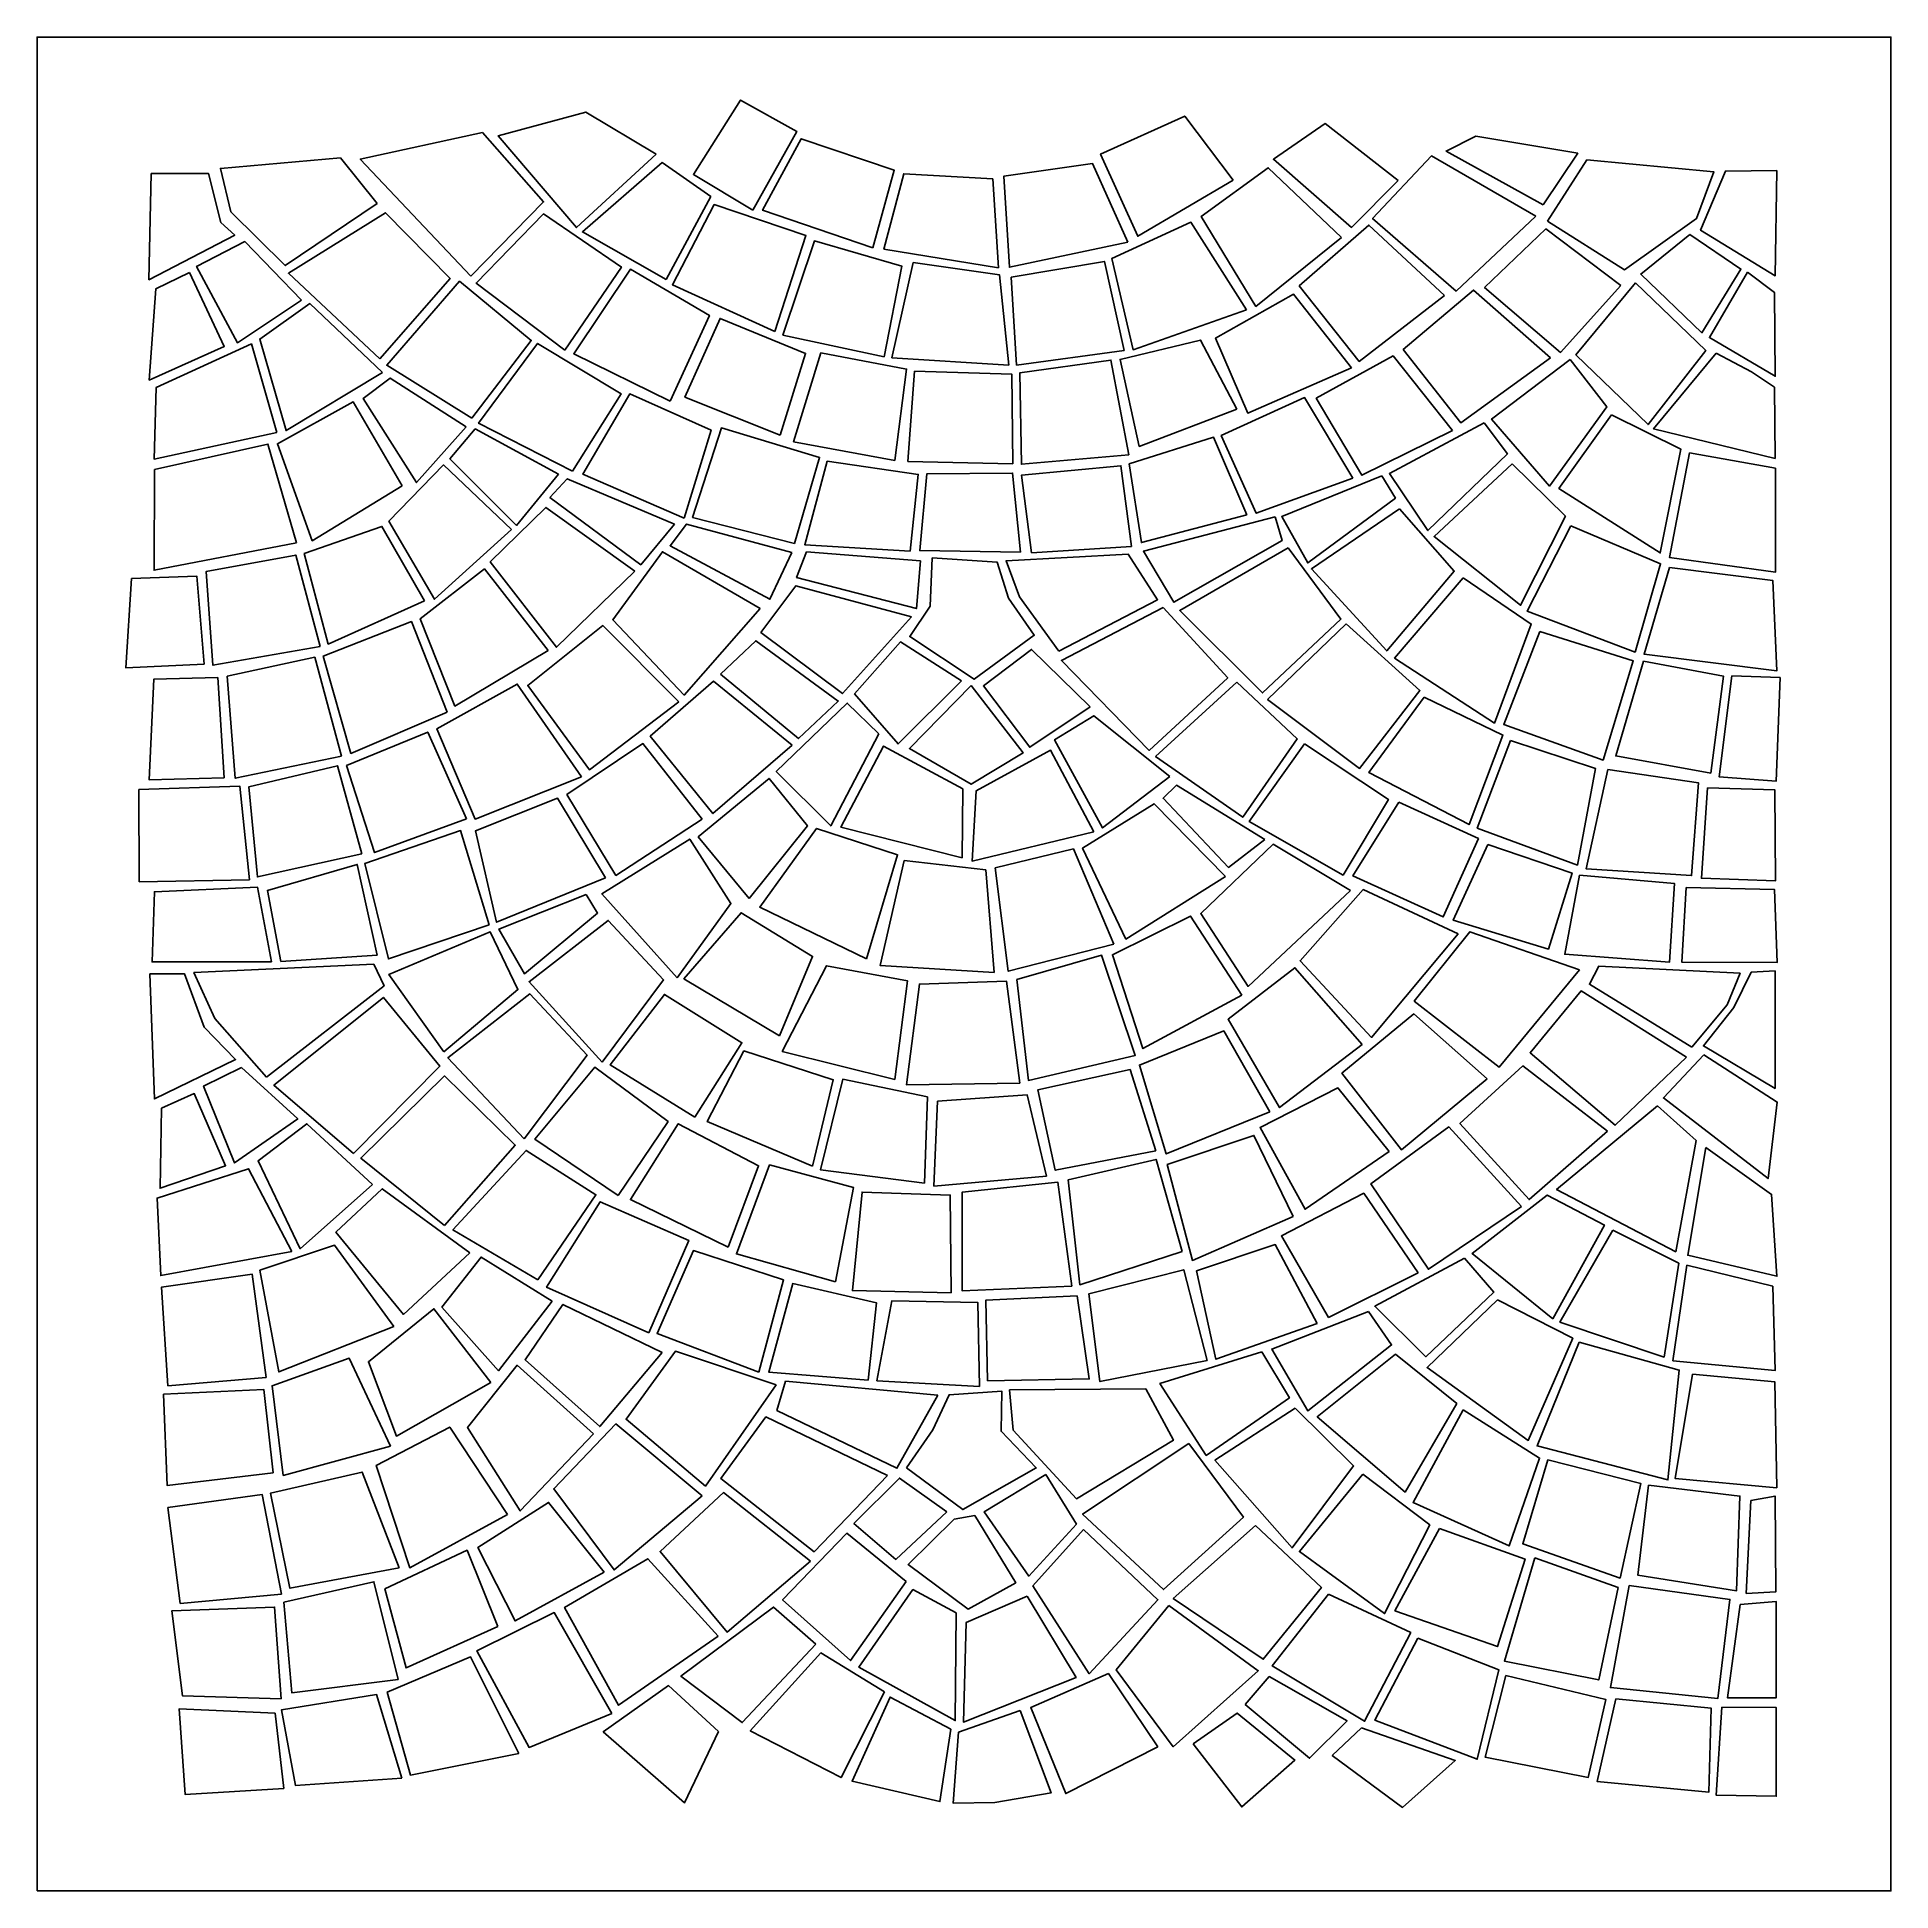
# Model space of a CAD drawing. Header units: metres. Extents: x 1 to 920, y 0 to 620.
# Drawn here: x 580 to 920, y 280 to 620 of the extents above; entities outside this region: 1.
import ezdxf

# ---------------------------------------------------------------- set-up
doc = ezdxf.new("R2010")
doc.units = ezdxf.units.M

msp = doc.modelspace()

# ---------------------------------------------------------------- linework, layer by layer
at = {"color": 8}
msp.add_lwpolyline([(580, 280), (920, 280), (920, 620), (580, 620), (580, 280)], dxfattribs=at)
at = {"color": 0}
for points in [[(693.52, 598.54), (678.91, 585.05), (664.57, 601.89), (680.62, 606.23)], [(711.3, 588.23), (719.37, 602.66), (709.04, 608.44), (700.37, 594.82)], [(799.36, 593.78), (790.48, 605.52), (775.05, 598.54), (781.86, 583.48)], [(659.55, 576.16), (672.88, 589.77), (661.68, 602.48), (639.28, 597.61)], [(829.63, 593.67), (816.21, 604.14), (806.75, 597.58), (821.05, 585.09)], [(856.25, 589.24), (838.43, 599.09), (843.88, 601.82), (862.55, 598.68)], [(733.31, 581.36), (737.2, 595.59), (720.15, 601.36), (713.06, 588.23)], [(600.93, 595), (600.51, 575.5), (616.24, 583.68), (613.72, 585.99), (611.42, 595)], [(642.39, 589.47), (625.53, 578.09), (615.54, 587.97), (613.61, 595.92), (635.62, 597.85)], [(695.35, 575.54), (703.54, 590.75), (694.63, 596.99), (680.03, 584.28)], [(780.03, 582.4), (773.57, 596.79), (757.33, 594.51), (758.34, 577.79)], [(819.23, 583.26), (805.8, 596.04), (793.48, 587.09), (803.55, 570.59)], [(854.88, 587.18), (835.76, 598.19), (824.92, 586.7), (840.28, 573.42)], [(857.02, 586.22), (864.23, 597.46), (887.55, 595.28), (884.36, 586.72), (871.11, 577.33)], [(899.05, 595.56), (889.66, 595.43), (885.1, 584.56), (898.79, 576.23)], [(756.3, 577.68), (755.26, 593.98), (738.94, 594.92), (735.32, 581.09)], [(715.28, 565.99), (721, 583.63), (704.19, 589.29), (696.52, 574.58)], [(642.85, 560.98), (655.74, 575.75), (643.89, 587.78), (626.1, 576.69)], [(676.81, 562.56), (687.18, 577.81), (672.87, 587.58), (660.53, 574.88)], [(801.83, 569.95), (791.63, 586.05), (777.1, 579.37), (781, 562.65)], [(838.1, 572.58), (824.27, 585.52), (811.5, 574.35), (822.5, 560.5)], [(870.48, 574.43), (856.72, 584.83), (845.48, 574.09), (859.41, 562.18)], [(628.5, 571.74), (618.09, 582.48), (609.26, 577.95), (616.73, 563.95)], [(735.36, 561.37), (738.59, 578), (722.58, 582.6), (716.8, 565.35)], [(883.11, 583.77), (874.12, 576.52), (885.33, 565.78), (892.48, 577.46)], [(758.24, 559.85), (756.52, 576.39), (740.68, 578.65), (736.79, 561.18)], [(779.39, 562.54), (775.74, 578.86), (758.67, 575.96), (759.63, 559.85)], [(607.97, 576.83), (601.79, 573.83), (600.58, 557.08), (614.33, 563.26)], [(659.73, 550.12), (670.63, 564.37), (657.49, 575.23), (644.13, 559.81)], [(696.1, 553.2), (703.32, 568.94), (688.86, 577.44), (678.44, 561.93)], [(873.14, 574.95), (862.23, 561.72), (875.46, 548.92), (886.05, 562.49)], [(893.72, 576.91), (898.63, 573.16), (898.8, 557.81), (886.71, 564.89)], [(821.05, 559.32), (810.42, 572.85), (796.14, 564.79), (802.05, 551.05)], [(857.56, 561.18), (843.47, 573.59), (830.55, 562.69), (841.12, 549.26)], [(643.36, 558.49), (630.05, 571.11), (620.85, 564.61), (625.67, 547.83)], [(716.3, 546.96), (720.96, 561.97), (705.26, 568.39), (698.83, 553.97)], [(800.05, 551.76), (793.4, 564.43), (778.64, 560.89), (782.15, 544.94)], [(623.95, 547.49), (619.31, 563.73), (601.83, 555.73), (601.45, 542.6)], [(678.22, 540.36), (687.1, 554.58), (671.78, 563.81), (660.97, 549.16)], [(737.31, 542.33), (739.46, 559.11), (723.75, 562.06), (718.76, 545.79)], [(839.58, 547.84), (828.71, 561.53), (814.59, 553.75), (822.94, 539.65)], [(887.95, 562.01), (876.48, 548.13), (898.74, 542.74), (898.65, 555.79), (894.45, 558.58)], [(758.96, 541.72), (758.78, 558.17), (740.93, 558.71), (739.7, 542.17)], [(780.26, 543.41), (776.95, 560.76), (760.26, 558.44), (760.53, 541.66)], [(861.19, 560.86), (846.76, 549.95), (857.39, 537.65), (867.89, 552.18)], [(658.7, 548.54), (644.75, 557.47), (639.8, 553.69), (649.58, 538.28)], [(698.69, 531.79), (703.61, 547.91), (688.71, 554.54), (680.11, 539.82)], [(646.93, 537.71), (637.99, 553.09), (624.09, 545.42), (630.48, 527.63)], [(821.33, 539.11), (812.47, 553.88), (797.17, 546.9), (803.61, 532.67)], [(675.6, 539.81), (660.35, 548.13), (655.73, 542.63), (667.91, 530.43)], [(718.9, 527.1), (723.5, 542.9), (705.5, 548.33), (700.21, 531.91)], [(845.39, 549.27), (828.01, 539.93), (835.09, 529.48), (849.66, 543.57)], [(868.75, 550.72), (859.12, 537.23), (877.68, 525.38), (881.47, 544.42)], [(627.6, 527.23), (622.33, 545.35), (601.56, 540.69), (601.47, 522.22)], [(801.87, 532.4), (795.78, 546.6), (780.31, 541.71), (782.54, 527.3)], [(667.03, 529.66), (654.55, 541.54), (644.53, 531.2), (652.9, 516.91)], [(740.13, 525.69), (741.6, 539.78), (724.91, 542.22), (720.8, 526.9)], [(780.74, 526.59), (778.78, 541.39), (760.53, 539.65), (762.41, 525.42)], [(850.55, 541.72), (836.22, 528.4), (852.09, 515.8), (860.31, 532.16)], [(883.06, 543.76), (879.37, 524.58), (898.83, 521.86), (898.83, 540.93)], [(696.93, 530.67), (677.25, 538.99), (674.06, 535.56), (690.7, 523.22)], [(760.39, 525.56), (758.92, 540.05), (743.21, 539.92), (741.87, 525.83)], [(826.63, 539.52), (808.29, 532.09), (813.03, 523.57), (829.11, 535.46)], [(689.63, 522.03), (673.31, 533.74), (663.1, 523.75), (675.24, 508.08)], [(718.41, 525.5), (699.08, 530.69), (696.1, 526.7), (714.39, 516.91)], [(807.08, 532.04), (782.92, 525.71), (788.51, 516.36), (808.37, 527.69)], [(829.86, 533.47), (813.72, 522.47), (827.53, 507.42), (839.9, 522.06)], [(651.07, 516.58), (643.23, 530.25), (629.01, 525.31), (633.41, 508.68)], [(861.3, 530.38), (853.3, 514.7), (873.09, 507.21), (877.74, 523.42)], [(631.94, 508.21), (627.43, 525), (611.02, 521.99), (612.25, 504.79)], [(712.64, 515.17), (694.69, 525.61), (685.59, 513.13), (698.68, 499.33)], [(742.01, 523.95), (721.14, 525.58), (719.3, 520.89), (741.28, 515.18)], [(744.16, 524.48), (756.1, 523.68), (758.16, 517.09), (762.89, 510.3), (751.89, 502.23), (740.04, 510.04), (743.82, 515.63)], [(767.39, 507.35), (760.17, 517.31), (757.71, 523.95), (780.12, 525.15), (785.51, 516.8)], [(809.44, 526.35), (789.58, 514.86), (804.72, 499.72), (819.12, 513.27)], [(610.64, 504.98), (596.3, 504.29), (597.33, 520.7), (609.27, 521.13)], [(673.73, 507.5), (662.03, 522.46), (650.26, 513.33), (656.64, 497.3)], [(841.54, 520.8), (828.97, 506.12), (847.27, 494.18), (854.03, 512.33)], [(879.41, 522.74), (874.74, 506.8), (899.05, 503.75), (898.36, 520.33)], [(740.36, 513.68), (719.13, 519.38), (712.75, 510.82), (727.69, 499.58)], [(786.51, 515.38), (767.87, 505.67), (783.93, 489.18), (798.36, 502.5)], [(655.21, 496.16), (648.66, 512.8), (632.5, 506.48), (637.57, 488.61)], [(697.7, 498.08), (683.74, 512.08), (669.99, 501.08), (681.29, 485.62)], [(820.07, 512.39), (805.69, 498.54), (822.54, 485.87), (833.62, 500.14)], [(855.6, 511.01), (848.99, 493.92), (867.2, 487.39), (872.73, 505.59)], [(705.36, 503.16), (719.64, 491.34), (726.94, 498.22), (711.8, 509.28)], [(749.52, 501.95), (737.92, 490.36), (729.93, 499.55), (738.35, 509.08)], [(773.14, 497.14), (762.4, 507.71), (753.55, 501.01), (762.06, 489.76)], [(635.85, 488.1), (630.92, 506.26), (614.88, 502.77), (616.35, 484.06)], [(874.6, 505.56), (869.53, 488.15), (886.95, 485.01), (889.27, 502.79)], [(613.13, 502.57), (614.29, 484.15), (600.57, 483.77), (601.43, 502.24)], [(679.83, 484.34), (668.06, 501.34), (653.29, 493.1), (660.34, 476.58)], [(718.46, 490.16), (704.07, 501.87), (692.47, 491.77), (703.96, 477.6)], [(751.32, 501.09), (760.85, 488.72), (751.32, 482.97), (739.98, 489.5)], [(800.06, 501.7), (785.14, 488.07), (801.11, 476.91), (811.12, 491.29)], [(890.82, 502.88), (899.67, 502.53), (898.98, 483.55), (888.5, 484.32)], [(734.36, 492.21), (725.57, 475.33), (715.56, 485.32), (728.59, 497.85)], [(834.37, 498.93), (824.26, 485.12), (842.62, 475.56), (848.85, 491.99)], [(787.75, 484.38), (773.79, 495.52), (766.62, 491.12), (775.43, 474.97)], [(658.78, 476.61), (651.64, 492.54), (636.75, 486.38), (641.9, 470.44)], [(701.96, 476.57), (691.11, 490.42), (677.16, 481.08), (686.17, 466.26)], [(749.69, 469.47), (749.77, 482.11), (735.24, 489.97), (727.42, 475.09)], [(812.45, 490.38), (802.33, 476.14), (819.51, 466.31), (827.83, 480.17)], [(850.23, 490.97), (844.13, 474.92), (862.49, 468.15), (865.83, 485.83)], [(639.54, 470.18), (635.11, 486.35), (618.84, 482.5), (620.42, 465.98)], [(773.82, 474.22), (765.88, 489.2), (752.26, 481.77), (751.49, 468.88)], [(710.62, 462), (721.28, 475.33), (714.24, 484.05), (701.25, 473.31)], [(868.08, 485.66), (864.11, 467.44), (883.43, 466.22), (884.69, 483.23)], [(618.94, 465.43), (617.19, 482.6), (598.69, 482), (598.73, 465.09)], [(684.24, 465.83), (675.44, 480.44), (660.4, 474.42), (664.27, 457.67)], [(805.19, 472.84), (788.95, 482.77), (786.51, 480.4), (798.53, 467.7)], [(829.72, 479.7), (821.33, 466.16), (837.91, 458.63), (844.35, 472.99)], [(886.34, 482.3), (885.24, 465.74), (898.84, 465.26), (898.7, 481.95)], [(797.96, 466.07), (784.86, 479.39), (771.76, 471.26), (779.71, 454.58)], [(662.91, 457.19), (657.67, 474.46), (640.14, 468.44), (644.44, 450.92)], [(697.39, 447.49), (707.25, 461.11), (699.7, 472.92), (683.56, 462.84)], [(732.14, 450.94), (737.83, 470.05), (722.97, 474.86), (712.55, 460.43)], [(777.45, 453.62), (770.06, 471.1), (755.73, 467.62), (758.13, 448.68)], [(820.86, 463.49), (806.69, 471.97), (793.41, 459.28), (802.1, 445.9)], [(846.09, 471.92), (839.74, 458.01), (857.17, 452.73), (861.53, 466.68)], [(642.37, 451.63), (638.71, 468.25), (622.23, 463.49), (624.71, 450.46)], [(755.55, 448.46), (754, 467.25), (739.04, 468.97), (734.61, 449.75)], [(862.88, 466.3), (860.19, 451.79), (879.38, 450.31), (880.33, 464.74)], [(622.99, 450.38), (620.42, 464.12), (601.52, 463.26), (601.09, 450.38)], [(680.7, 462.72), (682.8, 459.33), (669.39, 448.2), (664.7, 456.39)], [(840.62, 455.55), (823.21, 463.66), (811.65, 450.61), (824.75, 436.54)], [(882.47, 464), (881.66, 450.31), (899.11, 450.27), (898.63, 463.67)], [(716.17, 436.82), (722.22, 451.38), (709.11, 459.4), (698.62, 447.3)], [(654.61, 433.91), (668.19, 445.31), (663.08, 455.9), (644.53, 448.09)], [(683.65, 431.98), (694.9, 447.09), (684.76, 458), (670.25, 446.75)], [(800.97, 444.28), (791.57, 458.79), (777.21, 451.69), (782.82, 434.5)], [(862.91, 448.95), (842.75, 455.9), (832.58, 443.2), (848.15, 431.07)], [(622.08, 429.27), (612.63, 440.01), (608.77, 448.43), (641.75, 449.97), (643.64, 446.02)], [(737.3, 428.81), (739.63, 446.94), (724.8, 449.67), (716.68, 433.97)], [(759.66, 447.18), (775.23, 451.61), (781.4, 433.22), (761.81, 428.66)], [(823.03, 435.25), (810.68, 449.32), (798.44, 439.87), (807.89, 423.66)], [(883.49, 434.73), (889.94, 442.52), (892.35, 448.29), (866.45, 449.63), (864.7, 446.28)], [(600.71, 448.22), (607.02, 448.22), (610.64, 438.42), (616.41, 432.51), (601.51, 425.27)], [(760.27, 428.17), (757.8, 446.83), (741.81, 446.32), (739.44, 427.85)], [(898.75, 448.77), (894.37, 448.48), (891.19, 442.04), (885.61, 434.99), (898.75, 427.19)], [(638.01, 415.26), (653.88, 431.29), (643.51, 443.88), (623.44, 427.77)], [(669.36, 417.91), (680.88, 433.29), (670.38, 444.51), (655.36, 432.82)], [(700.61, 421.89), (709.26, 435.55), (695.06, 444.42), (685.13, 431.5)], [(882.51, 432.91), (863.18, 445.05), (853.82, 433.72), (869.41, 420.44)], [(845.98, 428.92), (832.48, 440.84), (819.32, 429.95), (830.22, 415.93)], [(806.07, 422.86), (797.63, 437.74), (782.16, 431.47), (787.09, 415.16)], [(722.24, 412.94), (726.01, 428.76), (709.64, 434.06), (702.91, 421.11)], [(885.67, 433.37), (899.16, 424.69), (897.47, 410.65), (878.29, 425.45)], [(617.52, 431.04), (627.82, 421.59), (616.23, 413.53), (610.54, 427.6)], [(654.74, 402.04), (667.69, 416.79), (654.7, 429.48), (639.35, 414.41)], [(686.56, 407.56), (695.72, 421.09), (682.31, 431.09), (671.32, 417.86)], [(742.76, 409.8), (743.28, 425.63), (727.76, 428.86), (723.66, 412.28)], [(785.16, 415.72), (780.46, 430.64), (763.53, 426.9), (766.73, 412.17)], [(868.02, 419.36), (852.5, 431.3), (840.95, 420.72), (853.63, 406.8)], [(602.81, 423.57), (602.56, 408.88), (614.58, 413), (608.83, 426.23)], [(765.11, 411.1), (761.56, 426.02), (745.14, 424.84), (744.49, 409.27)], [(827.97, 415.61), (818.59, 427.27), (804.31, 420.04), (812.57, 405.01)], [(877.22, 424.01), (858.68, 408.62), (880.55, 397.23), (884.26, 417.63)], [(641.52, 409.58), (629.49, 420.7), (620.53, 413.92), (628.27, 397.77)], [(706.72, 398.07), (712.33, 413), (697.59, 420.7), (688.81, 406.8)], [(810.37, 403.7), (803.18, 418.55), (787.27, 413.22), (791.9, 395.65)], [(852.23, 405.51), (838.92, 420.11), (824.64, 409.7), (835.16, 394.02)], [(671.86, 392.08), (682.48, 407.69), (669.69, 415.8), (656.26, 401.22)], [(886.08, 416.34), (882.73, 396.59), (899.08, 392.72), (898.11, 407.75)], [(626.71, 397.27), (618.79, 412.44), (602.01, 407.07), (602.68, 392.84)], [(726.46, 391.71), (729.73, 409.02), (714.35, 413.14), (708.26, 396.82)], [(789.99, 397.26), (785.24, 414.17), (769.1, 410.39), (771.22, 391.18)], [(659.37, 397), (643.3, 408.77), (634.82, 400.8), (647.21, 385.73)], [(747.63, 389.71), (747.48, 407.62), (731.31, 408.17), (729.55, 390.1)], [(769.76, 390.9), (767.21, 409.96), (749.68, 408.16), (749.68, 390.03)], [(692.17, 382.33), (699.52, 399.31), (683.3, 406.39), (673.44, 390.71)], [(833.32, 393.37), (823.3, 407.97), (808.23, 400.12), (816.86, 385.18)], [(857.97, 384.93), (843.19, 396.89), (856.94, 407.61), (867.45, 402.11)], [(869.02, 401.2), (859.29, 384.32), (878.39, 377.91), (881.1, 395.13)], [(645.45, 383.51), (634.54, 398.46), (620.88, 393.82), (624.32, 375.18)], [(814.78, 384.05), (807.08, 398.54), (792.66, 393.71), (796.2, 377.5)], [(674.47, 388.17), (661.42, 396.24), (654.26, 387.06), (664.6, 375.4)], [(712.39, 375.14), (716.91, 392.08), (700.37, 397.45), (693.71, 382.22)], [(841.77, 396.03), (825.34, 387.22), (834.7, 377.98), (847.18, 389.83)], [(882.56, 394.79), (880.01, 377.22), (898.75, 375.43), (898.33, 390.89)], [(622.04, 374.17), (619.47, 393.1), (602.82, 390.74), (604, 372.66)], [(732.44, 373.7), (733.93, 387.88), (718.59, 391.4), (714.19, 375.13)], [(794.59, 377.29), (790.3, 393.93), (772.9, 389.53), (774.94, 373.42)], [(752.82, 372.52), (752.54, 387.91), (736.77, 388.24), (734.02, 373.56)], [(770.78, 389.17), (772.96, 373.9), (754.34, 373.57), (754, 388.33)], [(847.84, 388.4), (834.92, 375.97), (853.5, 362.61), (861.65, 381.36)], [(663.24, 373.26), (652.77, 386.78), (640.77, 377.06), (645.9, 363.43)], [(694.66, 378.72), (676.45, 387.57), (669.49, 377.43), (683.19, 365.16)], [(824.16, 386.26), (806.44, 379.39), (813.06, 368.03), (828.43, 380.15)], [(644.8, 361.57), (637.22, 377.71), (623.11, 372.66), (625.14, 356.19)], [(715.53, 372.79), (697.06, 378.98), (688.04, 366.52), (702.56, 354.24)], [(804.61, 378.85), (785.93, 373.05), (794.43, 359.88), (809.69, 370.44)], [(829.15, 378.45), (814.78, 366.96), (830.89, 353.15), (840.36, 369.37)], [(862.81, 380.64), (855.11, 361.62), (879.11, 355.37), (881.17, 375.51)], [(682.03, 363.86), (668.03, 376.4), (658.96, 365.01), (668.63, 349.69)], [(883.58, 374.75), (880.42, 355.65), (899.05, 353.94), (898.71, 373.36)], [(623.33, 356.7), (621.59, 371.96), (603.19, 371.08), (603.84, 354.38)], [(745.21, 370.94), (737.69, 357.52), (715.68, 368.12), (717.29, 373.49)], [(739.48, 357.59), (749.81, 349.94), (763.24, 357.59), (756.79, 364.3), (756.93, 371.68), (747.26, 371.01), (744.31, 364.57)], [(783.36, 372.06), (758.37, 371.89), (759.04, 364.51), (770.61, 351.92), (788.4, 362.66)], [(810.73, 368.54), (796.02, 358.98), (810.16, 342.91), (821.44, 357.94)], [(841.52, 368.22), (832.35, 351.25), (849.99, 343.26), (855.55, 359.37)], [(666.28, 349.04), (655.67, 365.07), (642.19, 358.05), (648.34, 339.27)], [(701.96, 352.44), (686.15, 365.66), (674.75, 353.75), (685.81, 338.86)], [(735.95, 356.18), (713.67, 366.92), (705.39, 355.64), (722.53, 342.22)], [(791.26, 362.07), (771.76, 349.11), (786.59, 335.28), (801.25, 348.55)], [(857.05, 359.06), (852.47, 343.66), (870.34, 337.38), (874.13, 354.74)], [(646.41, 339.27), (639.61, 356.81), (622.84, 352.96), (626.36, 335.52)], [(746.86, 349.54), (737.47, 340.81), (729.82, 347.39), (738.14, 355.71)], [(764.98, 356.38), (770.62, 347.26), (761.89, 337.73), (753.71, 349.54)], [(823.16, 356.44), (811.52, 342.23), (827.13, 330.88), (835.41, 347.13)], [(875.55, 354.39), (873.59, 337.89), (891.69, 335.06), (892.3, 352.4)], [(624.83, 334.44), (621.29, 352.69), (604.01, 350.31), (606.25, 332.72)], [(684, 338.48), (673.81, 351.24), (660.85, 343), (667.67, 329.53)], [(721.85, 340.48), (705.87, 353.07), (694.25, 342.26), (706.55, 327.46)], [(894.33, 351.58), (898.75, 352.4), (898.92, 334.87), (893.47, 334.57)], [(751.96, 348.87), (759.48, 336.52), (750.75, 331.69), (739.75, 339.87), (748.2, 348.19)], [(803.47, 347.05), (788.39, 333.65), (804.88, 322.48), (815.56, 335.65)], [(739.41, 336.75), (729.21, 322.26), (716.73, 333.4), (728.54, 345.61)], [(771.89, 346.28), (785.58, 333.4), (772.97, 319.84), (762.63, 335.95)], [(837.22, 346.45), (829.03, 331.39), (847.84, 324.8), (852.9, 340.87)], [(664.5, 328.48), (658.87, 342.49), (643.79, 335.43), (647.67, 320.9)], [(704.91, 326.75), (692.02, 340.92), (676.75, 331.99), (686.64, 314.05)], [(854.72, 341.08), (849.12, 322.16), (866.41, 318.71), (869.97, 335.62)], [(646.2, 318.75), (641.79, 336.69), (625.26, 332.94), (626.72, 316.34)], [(748.54, 330.98), (748.4, 311.25), (730.69, 321.05), (740.62, 335.28)], [(761.56, 334.07), (770.55, 319.17), (749.88, 310.98), (750.42, 329.24)], [(816.82, 334.42), (806.52, 321.28), (823.46, 311.13), (831.94, 327.38)], [(872.01, 336.04), (868.55, 317.29), (888.25, 315.28), (890.48, 333.46)], [(624.74, 315.24), (623.56, 332.07), (604.69, 331.34), (606.69, 315.76)], [(685.44, 312.51), (674.84, 331.04), (660.67, 324.06), (670.24, 306.32)], [(722.82, 325.27), (709.34, 310.86), (698.07, 319.38), (715.09, 332.05)], [(787.59, 332.34), (803.96, 320.39), (788.39, 306.43), (777.92, 320.52)], [(892.34, 332.51), (898.98, 333.08), (898.98, 315.42), (890.02, 315.42)], [(735.45, 316.51), (727.46, 300.79), (710.81, 309.38), (723.77, 323.64)], [(833.25, 326.37), (825.35, 311.31), (844.12, 304.16), (848.07, 320.57)], [(668.35, 305.21), (659.5, 322.91), (644.21, 316.47), (648.46, 301.26)], [(785.57, 306.43), (768.66, 297.84), (762.24, 313.64), (776.5, 319.85)], [(704.99, 309.23), (698.74, 296.17), (683.84, 309.19), (695.79, 317.65)], [(801.54, 314.22), (813.39, 304.32), (820.26, 311.19), (805.97, 319.32)], [(849.35, 319.5), (845.58, 304.54), (864.49, 300.82), (867.72, 315.1)], [(625.26, 298.78), (623.65, 312.6), (606.06, 313.41), (607.14, 297.71)], [(646.88, 300.66), (642.24, 316.04), (624.8, 313.2), (627.4, 299.32)], [(747.61, 309.64), (745.58, 296.37), (729.47, 300.12), (736.44, 315.54)], [(760.28, 313.07), (749, 309.1), (747.99, 296.1), (755.64, 296.23), (765.98, 297.98)], [(869.54, 315.2), (866.11, 300.07), (886.61, 298.13), (887.04, 313.49)], [(888.98, 313.73), (898.98, 313.63), (898.98, 297.35), (887.94, 297.57)], [(792.02, 306.97), (800.93, 295.41), (810.7, 304), (800.07, 312.61)], [(822.92, 309.94), (840.1, 303.9), (830.44, 295.31), (817.55, 304.84)]]:
    msp.add_lwpolyline(points, close=True, dxfattribs=at)

# ---------------------------------------------------------------- texts
msp.add_text('Grid Box B3', height=10).set_placement((0, 0))

doc.saveas('drawing.dxf')
